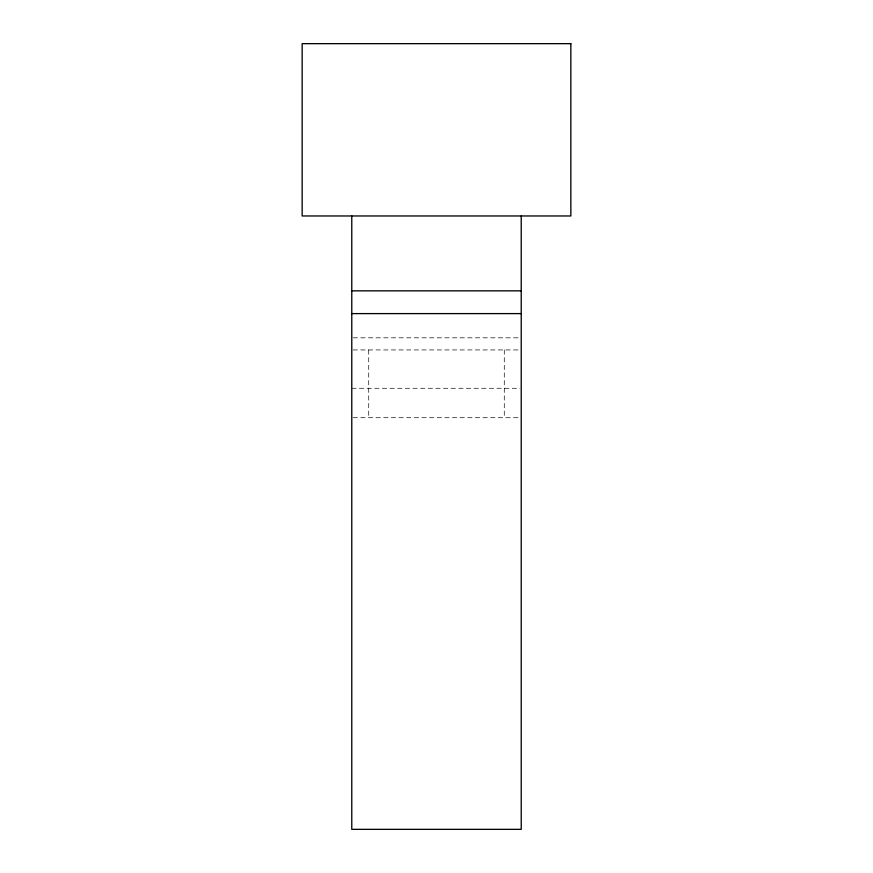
<?xml version="1.0" encoding="UTF-8"?>
<svg xmlns="http://www.w3.org/2000/svg" width="873" height="873" viewBox="0 0 873 873"><rect width="100%" height="100%" fill="white"/><g stroke="black" fill="none" stroke-linecap="round" stroke-linejoin="round"><path stroke-width="0.65" stroke-dasharray="4.37 3.27" d="M353.129 337.818L519.871 337.818M353.085 349.931L519.915 349.931M351.775 388.278L519.915 388.278M353.085 417.709L519.915 417.709M504.278 349.931L504.278 417.709M368.722 349.931L368.722 417.709"/><path stroke-width="1.31" d="M351.775 290.84L521.225 290.84M351.775 313.603L521.225 313.603M521.225 215.969L521.225 829.35L351.775 829.35L351.775 215.969M570.844 43.65L302.156 43.65L302.156 215.969L570.844 215.969L570.844 43.65"/></g></svg>
